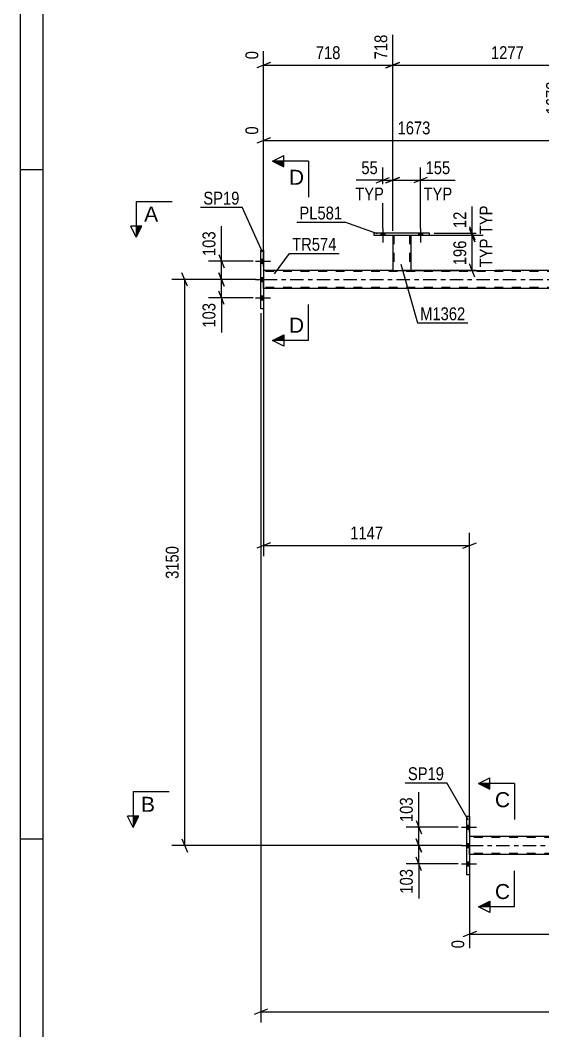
# Model space of a CAD drawing. Header units: millimetres. Extents: x 0 to 841, y 0 to 594.
# Drawn here: x 0 to 116.3, y 255.4 to 480.3 of the extents above; entities that cross this region are included whole.
import ezdxf

# ---------------------------------------------------------------- set-up
doc = ezdxf.new("R2010")
doc.units = ezdxf.units.MM
doc.linetypes.add('DXK_LINE_DOT2', pattern=[3.9198, 1.9599, -1.9599])
doc.linetypes.add('DXK_LINE_DOT3', pattern=[5.9187, 2.979, -0.9799, 0.9799, -0.9799])
doc.styles.add('Arial', font='ARIAL.TTF', dxfattribs={"height": 0.2})
doc.styles.add('Arial Narrow', font='ARIALN.TTF', dxfattribs={"height": 0.2})

# ---------------------------------------------------------------- blocks, each defined once
blk = doc.blocks.new('Unknown-122567994-1133')
at = {"color": 5, "linetype": 'Continuous'}
for p, q in [((0, 594), (0, 0)), ((5, 589), (5, 5)), ((5, 447), (0, 447)), ((5, 298), (0, 298))]:
    blk.add_line(p, q, dxfattribs=at)
blk = doc.blocks.new('Part-122567994-3992 - 3956')
at = {"color": 2, "linetype": 'Continuous'}
for p, q in [((53.55, 416.11), (53.55, 429.11)), ((53.55, 429.11), (54.19, 429.11)), ((54.19, 429.11), (54.19, 416.11)), ((54.19, 416.11), (53.55, 416.11))]:
    blk.add_line(p, q, dxfattribs=at)
blk = doc.blocks.new('Part-122567994-4221 - 3956')
at = {"color": 2, "linetype": 'Continuous'}
for p, q in [((99.41, 290.11), (99.41, 303.11)), ((99.41, 303.11), (100.05, 303.11)), ((100.05, 303.11), (100.05, 290.11)), ((100.05, 290.11), (99.41, 290.11))]:
    blk.add_line(p, q, dxfattribs=at)
blk = doc.blocks.new('Part-122567994-4393 - 3956')
at = {"color": 2, "linetype": 'Continuous'}
for p, q in [((78.72, 432.93), (78.72, 432.45)), ((91.12, 432.93), (78.72, 432.93)), ((78.72, 432.45), (91.12, 432.45)), ((91.12, 432.45), (91.12, 432.93))]:
    blk.add_line(p, q, dxfattribs=at)
blk = doc.blocks.new('Bolt-122567994-4385 - 3956')
at = {"linetype": 'Continuous'}
for points in [[(80.28, 432.45), (81.16, 432.45), (81.16, 432.93), (80.28, 432.93)], [(88.68, 432.45), (89.56, 432.45), (89.56, 432.93), (88.68, 432.93)]]:
    blk.add_hatch(color=1, dxfattribs=at).paths.add_polyline_path(points)
at = {"color": 1, "linetype": 'Continuous'}
for p, q in [((80.28, 432.93), (80.28, 432.45)), ((80.72, 433.93), (80.72, 430.81)), ((81.16, 432.93), (81.16, 432.45)), ((88.68, 432.93), (88.68, 432.45)), ((89.12, 433.93), (89.12, 430.81)), ((89.56, 432.93), (89.56, 432.45))]:
    blk.add_line(p, q, dxfattribs=at)
blk = doc.blocks.new('Part-122567994-4205 - 3956')
at = {"color": 2, "linetype": 'Continuous'}
for p, q in [((82.92, 424.61), (54.19, 424.61)), ((134, 424.61), (86.92, 424.61)), ((121.12, 420.61), (54.19, 420.61))]:
    blk.add_line(p, q, dxfattribs=at)
at = {"color": 7, "linetype": 'DXK_LINE_DOT2'}
for p, q in [((54.19, 420.61), (54.19, 424.61)), ((754.27, 424.37), (54.19, 424.37)), ((86.92, 424.61), (82.92, 424.61)), ((754.27, 420.85), (54.19, 420.85))]:
    blk.add_line(p, q, dxfattribs=at)
at = {"color": 7, "linetype": 'DXK_LINE_DOT3'}
blk.add_line((54.19, 422.61), (754.27, 422.61), dxfattribs=at)
blk = doc.blocks.new('Part-122567994-4226 - 3956')
at = {"color": 2, "linetype": 'Continuous'}
for p, q in [((165.52, 298.61), (100.05, 298.61)), ((245.91, 294.61), (100.05, 294.61))]:
    blk.add_line(p, q, dxfattribs=at)
at = {"color": 7, "linetype": 'DXK_LINE_DOT2'}
for p, q in [((100.05, 294.61), (100.05, 298.61)), ((781.08, 298.37), (100.05, 298.37)), ((781.08, 294.85), (100.05, 294.85))]:
    blk.add_line(p, q, dxfattribs=at)
at = {"color": 7, "linetype": 'DXK_LINE_DOT3'}
blk.add_line((100.05, 296.61), (781.08, 296.61), dxfattribs=at)
blk = doc.blocks.new('Bolt-122567994-4250 - 3956')
at = {"linetype": 'Continuous'}
for points in [[(54.19, 426.27), (54.19, 427.15), (53.55, 427.15), (53.55, 426.27)], [(54.19, 426.27), (54.19, 427.15), (53.55, 427.15), (53.55, 426.27)], [(54.19, 426.27), (54.19, 427.15), (53.55, 427.15), (53.55, 426.27)], [(54.19, 422.17), (54.19, 423.05), (53.55, 423.05), (53.55, 422.17)], [(54.19, 422.17), (54.19, 423.05), (53.55, 423.05), (53.55, 422.17)], [(54.19, 418.07), (54.19, 418.95), (53.55, 418.95), (53.55, 418.07)], [(54.19, 418.07), (54.19, 418.95), (53.55, 418.95), (53.55, 418.07)], [(54.19, 418.07), (54.19, 418.95), (53.55, 418.95), (53.55, 418.07)]]:
    blk.add_hatch(color=1, dxfattribs=at).paths.add_polyline_path(points)
at = {"color": 1, "linetype": 'Continuous'}
for p, q in [((52.39, 426.71), (55.71, 426.71)), ((52.39, 426.71), (55.71, 426.71)), ((52.39, 426.71), (55.71, 426.71)), ((53.55, 427.15), (54.19, 427.15)), ((53.55, 427.15), (54.19, 427.15)), ((53.55, 427.15), (54.19, 427.15)), ((53.55, 426.27), (54.19, 426.27)), ((53.55, 426.27), (54.19, 426.27)), ((53.55, 426.27), (54.19, 426.27)), ((53.55, 423.05), (54.19, 423.05)), ((53.55, 423.05), (54.19, 423.05)), ((52.39, 422.61), (55.71, 422.61)), ((52.39, 422.61), (55.71, 422.61)), ((53.55, 422.17), (54.19, 422.17)), ((53.55, 422.17), (54.19, 422.17)), ((52.39, 418.51), (55.71, 418.51)), ((52.39, 418.51), (55.71, 418.51)), ((52.39, 418.51), (55.71, 418.51)), ((53.55, 418.95), (54.19, 418.95)), ((53.55, 418.95), (54.19, 418.95)), ((53.55, 418.95), (54.19, 418.95)), ((53.55, 418.07), (54.19, 418.07)), ((53.55, 418.07), (54.19, 418.07)), ((53.55, 418.07), (54.19, 418.07))]:
    blk.add_line(p, q, dxfattribs=at)
blk = doc.blocks.new('Bolt-122567994-4251 - 3956')
at = {"linetype": 'Continuous'}
for points in [[(100.05, 300.27), (100.05, 301.15), (99.41, 301.15), (99.41, 300.27)], [(100.05, 300.27), (100.05, 301.15), (99.41, 301.15), (99.41, 300.27)], [(100.05, 300.27), (100.05, 301.15), (99.41, 301.15), (99.41, 300.27)], [(100.05, 296.17), (100.05, 297.05), (99.41, 297.05), (99.41, 296.17)], [(100.05, 296.17), (100.05, 297.05), (99.41, 297.05), (99.41, 296.17)], [(100.05, 292.07), (100.05, 292.95), (99.41, 292.95), (99.41, 292.07)], [(100.05, 292.07), (100.05, 292.95), (99.41, 292.95), (99.41, 292.07)], [(100.05, 292.07), (100.05, 292.95), (99.41, 292.95), (99.41, 292.07)]]:
    blk.add_hatch(color=1, dxfattribs=at).paths.add_polyline_path(points)
at = {"color": 1, "linetype": 'Continuous'}
for p, q in [((98.25, 300.71), (101.57, 300.71)), ((98.25, 300.71), (101.57, 300.71)), ((98.25, 300.71), (101.57, 300.71)), ((99.41, 301.15), (100.05, 301.15)), ((99.41, 301.15), (100.05, 301.15)), ((99.41, 301.15), (100.05, 301.15)), ((99.41, 300.27), (100.05, 300.27)), ((99.41, 300.27), (100.05, 300.27)), ((99.41, 300.27), (100.05, 300.27)), ((99.41, 297.05), (100.05, 297.05)), ((99.41, 297.05), (100.05, 297.05)), ((98.25, 296.61), (101.57, 296.61)), ((98.25, 296.61), (101.57, 296.61)), ((99.41, 296.17), (100.05, 296.17)), ((99.41, 296.17), (100.05, 296.17)), ((98.25, 292.51), (101.57, 292.51)), ((98.25, 292.51), (101.57, 292.51)), ((98.25, 292.51), (101.57, 292.51)), ((99.41, 292.95), (100.05, 292.95)), ((99.41, 292.95), (100.05, 292.95)), ((99.41, 292.95), (100.05, 292.95)), ((99.41, 292.07), (100.05, 292.07)), ((99.41, 292.07), (100.05, 292.07)), ((99.41, 292.07), (100.05, 292.07))]:
    blk.add_line(p, q, dxfattribs=at)
blk = doc.blocks.new('Part-122567994-4398 - 3956')
at = {"color": 7, "linetype": 'DXK_LINE_DOT2'}
for p, q in [((82.92, 432.46), (86.92, 432.46)), ((82.92, 432.45), (82.92, 432.46)), ((82.92, 432.46), (82.92, 432.45)), ((83.16, 432.46), (83.16, 424.61)), ((86.68, 432.46), (86.68, 424.61)), ((86.92, 432.46), (86.92, 432.45)), ((86.92, 432.45), (86.92, 432.46)), ((86.62, 424.61), (86.66, 424.61)), ((86.62, 424.61), (86.66, 424.61)), ((86.66, 424.61), (86.68, 424.61)), ((86.66, 424.61), (86.68, 424.61))]:
    blk.add_line(p, q, dxfattribs=at)
at = {"color": 2, "linetype": 'Continuous'}
for p, q in [((82.92, 432.45), (82.92, 424.61)), ((86.92, 432.45), (86.92, 424.61)), ((82.92, 424.61), (86.92, 424.61))]:
    blk.add_line(p, q, dxfattribs=at)
blk = doc.blocks.new('Bolt-122567994-4414 - 3956')
at = {"linetype": 'Continuous'}
for points in [[(80.28, 432.45), (81.16, 432.45), (81.16, 432.93), (80.28, 432.93)], [(88.68, 432.45), (89.56, 432.45), (89.56, 432.93), (88.68, 432.93)]]:
    blk.add_hatch(color=1, dxfattribs=at).paths.add_polyline_path(points)
at = {"color": 1, "linetype": 'Continuous'}
for p, q in [((80.28, 432.93), (80.28, 432.45)), ((80.72, 433.93), (80.72, 430.81)), ((81.16, 432.93), (81.16, 432.45)), ((88.68, 432.93), (88.68, 432.45)), ((89.12, 433.93), (89.12, 430.81)), ((89.56, 432.93), (89.56, 432.45))]:
    blk.add_line(p, q, dxfattribs=at)
blk = doc.blocks.new('StraightDimension-122567994-4955 - 3956')
at = {"color": 7, "linetype": 'Continuous'}
for p, q in [((88.14, 298.11), (89.34, 295.11)), ((97.48, 296.61), (85.89, 296.61)), ((88.74, 292.51), (88.74, 296.61)), ((97.48, 292.51), (85.89, 292.51)), ((89.34, 291.01), (88.14, 294.01))]:
    blk.add_line(p, q, dxfattribs=at)
at = {"color": 0}
blk.add_wipeout([(87.99, 291.99), (83.79, 291.99), (83.79, 285.3), (87.99, 285.3)], dxfattribs=at)
at = {"color": 7, "linetype": 'Continuous'}
blk.add_line((88.74, 292.51), (88.74, 284.78), dxfattribs=at)
blk.add_line((88.74, 292.51), (88.74, 284.78), dxfattribs=at)
at = {"color": 3, "style": 'Arial Narrow'}
blk.add_text('103', height=2.863, rotation=90.0002, dxfattribs=at).set_placement((87.39, 285.9))
blk = doc.blocks.new('StraightDimension-122567994-5138 - 3956')
at = {"color": 7, "linetype": 'Continuous'}
for p, q in [((82.92, 433.46), (82.92, 477.11)), ((54.19, 425.61), (54.19, 473.45)), ((55.69, 470.93), (52.69, 469.73)), ((54.19, 470.33), (82.92, 470.33)), ((81.42, 469.73), (84.42, 470.93))]:
    blk.add_line(p, q, dxfattribs=at)
at = {"color": 0, "linetype": 'Continuous'}
for points in [[(82.32, 477.71), (78.12, 477.71), (78.12, 471.03), (82.32, 471.03)], [(53.59, 474.05), (49.39, 474.05), (49.39, 471.03), (53.59, 471.03)]]:
    blk.add_wipeout(points, dxfattribs=at)
at = {"color": 0}
blk.add_wipeout([(71.9, 471.08), (71.9, 475.28), (65.21, 475.28), (65.21, 471.08)], dxfattribs=at)
at = {"color": 3, "linetype": 'Continuous', "style": 'Arial Narrow'}
for s, height, p in [('718', 2.863, (81.72, 471.63)), ('0', 2.86, (52.99, 471.63))]:
    blk.add_text(s, height=height, rotation=90.0002, dxfattribs=at).set_placement(p)
at = {"color": 3, "style": 'Arial Narrow'}
blk.add_text('718', height=2.863, dxfattribs=at).set_placement((65.81, 471.68))
blk = doc.blocks.new('StraightDimension-122567994-4568 - 3956')
at = {"color": 7, "linetype": 'Continuous'}
for p, q in [((80.72, 433.93), (80.72, 447.57)), ((82.92, 433.46), (82.92, 447.57)), ((79.22, 444.12), (82.22, 445.32)), ((80.72, 444.72), (82.92, 444.72)), ((84.42, 445.32), (81.42, 444.12))]:
    blk.add_line(p, q, dxfattribs=at)
at = {"color": 0}
blk.add_wipeout([(80.19, 445.47), (80.19, 449.67), (75.34, 449.67), (75.34, 445.47)], dxfattribs=at)
at = {"color": 7, "linetype": 'Continuous'}
blk.add_line((80.72, 444.72), (74.81, 444.72), dxfattribs=at)
at = {"color": 3, "style": 'Arial Narrow'}
blk.add_text('55', height=2.863, dxfattribs=at).set_placement((75.94, 446.07))
at = {"color": 0, "linetype": 'Continuous'}
blk.add_wipeout([(81.56, 439.62), (81.56, 443.82), (73.97, 443.82), (73.97, 439.62)], dxfattribs=at)
at = {"color": 7, "linetype": 'Continuous'}
blk.add_line((80.72, 444.72), (74.81, 444.72), dxfattribs=at)
at = {"color": 3, "linetype": 'Continuous', "style": 'Arial Narrow'}
blk.add_text('TYP', height=2.863, dxfattribs=at).set_placement((74.57, 440.22))
blk = doc.blocks.new('StraightDimension-122567994-4584 - 3956')
at = {"color": 7, "linetype": 'Continuous'}
for p, q in [((82.92, 433.46), (82.92, 447.57)), ((89.12, 433.93), (89.12, 447.57)), ((81.42, 444.12), (84.42, 445.32)), ((82.92, 444.72), (89.12, 444.72)), ((90.62, 445.32), (87.62, 444.12))]:
    blk.add_line(p, q, dxfattribs=at)
at = {"color": 0}
blk.add_wipeout([(96.33, 445.47), (96.33, 449.67), (89.64, 449.67), (89.64, 445.47)], dxfattribs=at)
at = {"color": 7, "linetype": 'Continuous'}
blk.add_line((89.12, 444.72), (96.85, 444.72), dxfattribs=at)
at = {"color": 3, "style": 'Arial Narrow'}
blk.add_text('155', height=2.863, dxfattribs=at).set_placement((90.24, 446.07))
at = {"color": 0, "linetype": 'Continuous'}
blk.add_wipeout([(96.78, 439.62), (96.78, 443.82), (89.19, 443.82), (89.19, 439.62)], dxfattribs=at)
at = {"color": 7, "linetype": 'Continuous'}
blk.add_line((89.12, 444.72), (96.85, 444.72), dxfattribs=at)
at = {"color": 3, "linetype": 'Continuous', "style": 'Arial Narrow'}
blk.add_text('TYP', height=2.863, dxfattribs=at).set_placement((89.79, 440.22))
blk = doc.blocks.new('StraightDimension-122567994-4724 - 3956')
at = {"color": 7, "linetype": 'Continuous'}
for p, q in [((121.12, 421.61), (121.12, 466.68)), ((54.19, 425.61), (54.19, 456.7)), ((55.69, 454.17), (52.69, 452.97)), ((54.19, 453.57), (121.12, 453.57)), ((119.62, 452.97), (122.62, 454.17))]:
    blk.add_line(p, q, dxfattribs=at)
at = {"color": 0, "linetype": 'Continuous'}
for points in [[(120.52, 467.28), (116.32, 467.28), (116.32, 458.77), (120.52, 458.77)], [(53.59, 457.3), (49.39, 457.3), (49.39, 454.27), (53.59, 454.27)]]:
    blk.add_wipeout(points, dxfattribs=at)
at = {"color": 0}
blk.add_wipeout([(91.91, 454.32), (91.91, 458.52), (83.4, 458.52), (83.4, 454.32)], dxfattribs=at)
at = {"color": 3, "linetype": 'Continuous', "style": 'Arial Narrow'}
for s, height, p in [('1673', 2.863, (119.92, 459.37)), ('0', 2.86, (52.99, 454.87))]:
    blk.add_text(s, height=height, rotation=90.0002, dxfattribs=at).set_placement(p)
at = {"color": 3, "style": 'Arial Narrow'}
blk.add_text('1673', height=2.863, dxfattribs=at).set_placement((84, 454.92))
blk = doc.blocks.new('StraightDimension-122567994-4976 - 3956')
at = {"color": 7, "linetype": 'Continuous'}
for p, q in [((44.2, 428.21), (45.4, 425.21)), ((51.89, 426.71), (41.95, 426.71)), ((44.8, 422.61), (44.8, 426.71)), ((45.4, 421.11), (44.2, 424.11)), ((51.89, 422.61), (41.95, 422.61))]:
    blk.add_line(p, q, dxfattribs=at)
at = {"color": 0}
blk.add_wipeout([(44.05, 433.92), (39.85, 433.92), (39.85, 427.24), (44.05, 427.24)], dxfattribs=at)
at = {"color": 7, "linetype": 'Continuous'}
blk.add_line((44.8, 426.71), (44.8, 434.45), dxfattribs=at)
blk.add_line((44.8, 426.71), (44.8, 434.45), dxfattribs=at)
at = {"color": 3, "style": 'Arial Narrow'}
blk.add_text('103', height=2.863, rotation=90.0002, dxfattribs=at).set_placement((43.45, 427.84))
blk = doc.blocks.new('StraightDimension-122567994-4945 - 3956')
at = {"color": 7, "linetype": 'Continuous'}
for p, q in [((88.14, 302.21), (89.34, 299.21)), ((97.48, 300.71), (85.89, 300.71)), ((88.74, 296.61), (88.74, 300.71)), ((89.34, 295.11), (88.14, 298.11)), ((97.48, 296.61), (85.89, 296.61))]:
    blk.add_line(p, q, dxfattribs=at)
at = {"color": 0}
blk.add_wipeout([(87.99, 307.92), (83.79, 307.92), (83.79, 301.24), (87.99, 301.24)], dxfattribs=at)
at = {"color": 7, "linetype": 'Continuous'}
blk.add_line((88.74, 300.71), (88.74, 308.45), dxfattribs=at)
blk.add_line((88.74, 300.71), (88.74, 308.45), dxfattribs=at)
at = {"color": 3, "style": 'Arial Narrow'}
blk.add_text('103', height=2.863, rotation=90.0002, dxfattribs=at).set_placement((87.39, 301.84))
blk = doc.blocks.new('StraightDimension-122567994-4966 - 3956')
at = {"color": 7, "linetype": 'Continuous'}
for p, q in [((44.2, 424.11), (45.4, 421.11)), ((51.89, 422.61), (41.95, 422.61)), ((44.8, 418.51), (44.8, 422.61)), ((51.89, 418.51), (41.95, 418.51)), ((45.4, 417.01), (44.2, 420.01))]:
    blk.add_line(p, q, dxfattribs=at)
at = {"color": 0}
blk.add_wipeout([(44.05, 417.99), (39.85, 417.99), (39.85, 411.3), (44.05, 411.3)], dxfattribs=at)
at = {"color": 7, "linetype": 'Continuous'}
blk.add_line((44.8, 418.51), (44.8, 410.78), dxfattribs=at)
blk.add_line((44.8, 418.51), (44.8, 410.78), dxfattribs=at)
at = {"color": 3, "style": 'Arial Narrow'}
blk.add_text('103', height=2.863, rotation=90.0002, dxfattribs=at).set_placement((43.45, 411.9))
blk = doc.blocks.new('StraightDimension-122567994-5128 - 3956')
at = {"color": 7, "linetype": 'Continuous'}
for p, q in [((82.92, 433.46), (82.92, 477.11)), ((134, 433.46), (134, 478.94)), ((84.42, 470.93), (81.42, 469.73)), ((82.92, 470.33), (134, 470.33)), ((132.5, 469.73), (135.5, 470.93))]:
    blk.add_line(p, q, dxfattribs=at)
at = {"color": 0, "linetype": 'Continuous'}
blk.add_wipeout([(133.4, 479.54), (129.2, 479.54), (129.2, 471.03), (133.4, 471.03)], dxfattribs=at)
at = {"color": 0}
blk.add_wipeout([(112.72, 471.08), (112.72, 475.28), (104.2, 475.28), (104.2, 471.08)], dxfattribs=at)
at = {"color": 3, "linetype": 'Continuous', "style": 'Arial Narrow'}
blk.add_text('1995', height=2.863, rotation=90.0002, dxfattribs=at).set_placement((132.8, 471.63))
at = {"color": 3, "style": 'Arial Narrow'}
blk.add_text('1277', height=2.863, dxfattribs=at).set_placement((104.8, 471.68))
blk = doc.blocks.new('StraightDimension-122567994-5149 - 3956')
at = {"color": 7, "linetype": 'Continuous'}
for p, q in [((100.03, 434.43), (101.23, 431.43)), ((87.92, 432.46), (103.03, 432.46)), ((92.12, 432.93), (103.03, 432.93)), ((101.23, 430.96), (100.03, 433.96)), ((100.63, 432.46), (100.63, 432.93))]:
    blk.add_line(p, q, dxfattribs=at)
at = {"color": 0}
blk.add_wipeout([(99.88, 438.31), (95.68, 438.31), (95.68, 433.46), (99.88, 433.46)], dxfattribs=at)
at = {"color": 7, "linetype": 'Continuous'}
blk.add_line((100.63, 432.93), (100.63, 438.84), dxfattribs=at)
at = {"color": 3, "style": 'Arial Narrow'}
blk.add_text('12', height=2.863, rotation=90.0002, dxfattribs=at).set_placement((99.28, 434.06))
at = {"color": 0, "linetype": 'Continuous'}
blk.add_wipeout([(105.73, 439.68), (101.53, 439.68), (101.53, 432.09), (105.73, 432.09)], dxfattribs=at)
at = {"color": 7, "linetype": 'Continuous'}
blk.add_line((100.63, 432.93), (100.63, 438.84), dxfattribs=at)
at = {"color": 3, "linetype": 'Continuous', "style": 'Arial Narrow'}
blk.add_text('TYP', height=2.863, rotation=90.0002, dxfattribs=at).set_placement((105.13, 432.69))
blk = doc.blocks.new('StraightDimension-122567994-5157 - 3956')
at = {"color": 7, "linetype": 'Continuous'}
for p, q in [((87.92, 432.46), (103.03, 432.46)), ((100.03, 433.96), (101.23, 430.96)), ((100.63, 424.61), (100.63, 432.46)), ((101.23, 423.11), (100.03, 426.11)), ((87.92, 424.61), (103.03, 424.61))]:
    blk.add_line(p, q, dxfattribs=at)
at = {"color": 0, "linetype": 'Continuous'}
blk.add_wipeout([(105.73, 432.33), (101.53, 432.33), (101.53, 424.74), (105.73, 424.74)], dxfattribs=at)
at = {"color": 0}
blk.add_wipeout([(99.88, 431.88), (95.68, 431.88), (95.68, 425.19), (99.88, 425.19)], dxfattribs=at)
at = {"color": 3, "style": 'Arial Narrow'}
blk.add_text('196', height=2.863, rotation=90.0002, dxfattribs=at).set_placement((99.28, 425.79))
at = {"color": 3, "linetype": 'Continuous', "style": 'Arial Narrow'}
blk.add_text('TYP', height=2.863, rotation=90.0002, dxfattribs=at).set_placement((105.13, 425.34))
blk = doc.blocks.new('StraightDimension-122567994-5168 - 3956')
at = {"color": 7, "linetype": 'Continuous'}
for p, q in [((54.19, 419.61), (54.19, 360.99)), ((100.05, 299.61), (100.05, 366.24)), ((55.69, 363.99), (52.69, 362.79)), ((54.19, 363.39), (100.05, 363.39)), ((98.55, 362.79), (101.55, 363.99))]:
    blk.add_line(p, q, dxfattribs=at)
at = {"color": 0}
blk.add_wipeout([(81.38, 364.14), (81.38, 368.34), (72.87, 368.34), (72.87, 364.14)], dxfattribs=at)
at = {"color": 3, "style": 'Arial Narrow'}
blk.add_text('1147', height=2.863, dxfattribs=at).set_placement((73.47, 364.74))
blk = doc.blocks.new('StraightDimension-122567994-5190 - 3956')
at = {"color": 7, "linetype": 'Continuous'}
for p, q in [((53.55, 415.11), (53.55, 257.2)), ((55.05, 260.2), (52.05, 259)), ((53.55, 259.6), (797.7, 259.6))]:
    blk.add_line(p, q, dxfattribs=at)
blk = doc.blocks.new('StraightDimension-122567994-5492 - 3956')
at = {"color": 7, "linetype": 'Continuous'}
for p, q in [((165.52, 297.61), (165.52, 268.25)), ((100.05, 293.61), (100.05, 273.73)), ((101.55, 277.46), (98.55, 276.26)), ((100.05, 276.86), (165.52, 276.86)), ((164.02, 276.26), (167.02, 277.46))]:
    blk.add_line(p, q, dxfattribs=at)
at = {"color": 0}
blk.add_wipeout([(137.04, 277.61), (137.04, 281.81), (128.53, 281.81), (128.53, 277.61)], dxfattribs=at)
at = {"color": 0, "linetype": 'Continuous'}
for points in [[(99.45, 276.16), (95.25, 276.16), (95.25, 273.13), (99.45, 273.13)], [(164.92, 276.16), (160.72, 276.16), (160.72, 267.65), (164.92, 267.65)]]:
    blk.add_wipeout(points, dxfattribs=at)
at = {"color": 3, "style": 'Arial Narrow'}
blk.add_text('1637', height=2.863, dxfattribs=at).set_placement((129.13, 278.21))
at = {"color": 3, "linetype": 'Continuous', "style": 'Arial Narrow'}
for s, height, p in [('0', 2.86, (98.85, 273.73)), ('1637', 2.863, (164.32, 268.25))]:
    blk.add_text(s, height=height, rotation=90.0002, dxfattribs=at).set_placement(p)
blk = doc.blocks.new('StraightDimension-122567994-5505 - 3956')
at = {"color": 7, "linetype": 'Continuous'}
for p, q in [((37.21, 421.11), (36.01, 424.11)), ((52.55, 422.61), (33.76, 422.61)), ((36.61, 296.61), (36.61, 422.61)), ((36.01, 298.11), (37.21, 295.11)), ((98.41, 296.61), (33.76, 296.61))]:
    blk.add_line(p, q, dxfattribs=at)
at = {"color": 0}
blk.add_wipeout([(35.86, 363.87), (31.66, 363.87), (31.66, 355.36), (35.86, 355.36)], dxfattribs=at)
at = {"color": 3, "style": 'Arial Narrow'}
blk.add_text('3150', height=2.863, rotation=90.0002, dxfattribs=at).set_placement((35.26, 355.96))
blk = doc.blocks.new('Mark-122567994-4201 - 3956')
at = {"color": 0}
blk.add_wipeout([(70.4, 429.02), (70.4, 432.02), (60.54, 432.02), (60.54, 429.02)], dxfattribs=at)
blk.add_wipeout([(70.4, 429.02), (70.4, 432.02), (60.54, 432.02), (60.54, 429.02)], dxfattribs=at)
at = {"color": 30, "linetype": 'Continuous'}
for p, q in [((56.6, 423.9), (59.94, 428.42)), ((59.94, 428.42), (71, 428.42))]:
    blk.add_line(p, q, dxfattribs=at)
at = {"color": 3, "style": 'Arial Narrow'}
blk.add_text('TR574', height=2.863, dxfattribs=at).set_placement((60.54, 429.02))
blk = doc.blocks.new('Mark-122567994-3988 - 3956')
at = {"color": 0}
blk.add_wipeout([(48.81, 439.29), (48.81, 442.29), (40.77, 442.29), (40.77, 439.29)], dxfattribs=at)
blk.add_wipeout([(48.81, 439.29), (48.81, 442.29), (40.77, 442.29), (40.77, 439.29)], dxfattribs=at)
at = {"color": 30, "linetype": 'Continuous'}
for p in [(40.17, 438.69), (53.91, 428.67)]:
    blk.add_line(p, (49.41, 438.69), dxfattribs=at)
at = {"color": 3, "style": 'Arial Narrow'}
blk.add_text('SP19', height=2.863, dxfattribs=at).set_placement((40.77, 439.29))
blk = doc.blocks.new('Mark-122567994-4217 - 3956')
at = {"color": 0}
blk.add_wipeout([(94.34, 311.16), (94.34, 314.16), (86.3, 314.16), (86.3, 311.16)], dxfattribs=at)
blk.add_wipeout([(94.34, 311.16), (94.34, 314.16), (86.3, 314.16), (86.3, 311.16)], dxfattribs=at)
at = {"color": 30, "linetype": 'Continuous'}
for p in [(85.7, 310.56), (99.73, 302.35)]:
    blk.add_line(p, (94.94, 310.56), dxfattribs=at)
at = {"color": 3, "style": 'Arial Narrow'}
blk.add_text('SP19', height=2.863, dxfattribs=at).set_placement((86.3, 311.16))
blk = doc.blocks.new('SectionMark-122567994-5550 - 3956')
at = {"color": 6, "linetype": 'Continuous'}
for p, q in [((25.14, 308.61), (25.14, 300.61)), ((25.14, 300.61), (23.89, 303.11))]:
    blk.add_line(p, q, dxfattribs=at)
at = {"color": 0, "linetype": 'Continuous'}
blk.add_wipeout([(30, 304.11), (30, 307.61), (26.89, 307.61), (26.89, 304.11)], dxfattribs=at)
at = {"linetype": 'Continuous'}
blk.add_hatch(color=6, dxfattribs=at).paths.add_polyline_path([(25.14, 303.11), (26.39, 303.11), (25.14, 300.61)])
at = {"color": 6, "linetype": 'Continuous'}
for p, q in [((25.14, 308.61), (33.14, 308.61)), ((26.39, 303.11), (23.89, 303.11)), ((25.14, 300.61), (26.39, 303.11))]:
    blk.add_line(p, q, dxfattribs=at)
at = {"color": 3, "linetype": 'Continuous', "style": 'Arial'}
blk.add_text('B', height=3.34, dxfattribs=at).set_placement((26.89, 304.11))
blk = doc.blocks.new('SectionMark-122567994-5548 - 3956')
at = {"linetype": 'Continuous'}
for points in [[(104.55, 310.39), (104.55, 309.14), (102.05, 310.39)], [(104.55, 284.2), (104.55, 282.95), (102.05, 282.95)]]:
    blk.add_hatch(color=6, dxfattribs=at).paths.add_polyline_path(points)
at = {"color": 6, "linetype": 'Continuous'}
for p, q in [((102.05, 310.39), (104.55, 311.64)), ((104.55, 309.14), (104.55, 311.64)), ((110.05, 310.39), (102.05, 310.39)), ((102.05, 310.39), (104.55, 309.14)), ((102.05, 282.95), (104.55, 284.2)), ((104.55, 284.2), (104.55, 281.7)), ((110.05, 282.95), (102.05, 282.95)), ((104.55, 281.7), (102.05, 282.95))]:
    blk.add_line(p, q, dxfattribs=at)
at = {"color": 0, "linetype": 'Continuous'}
for points in [[(109.05, 305.14), (109.05, 308.64), (105.68, 308.64), (105.68, 305.14)], [(109.05, 284.7), (109.05, 288.2), (105.68, 288.2), (105.68, 284.7)]]:
    blk.add_wipeout(points, dxfattribs=at)
at = {"color": 6, "linetype": 'Continuous'}
for p, q in [((110.05, 310.39), (110.05, 302.39)), ((110.05, 282.95), (110.05, 290.95))]:
    blk.add_line(p, q, dxfattribs=at)
at = {"color": 3, "linetype": 'Continuous', "style": 'Arial'}
for p in [(105.68, 305.14), (105.68, 284.7)]:
    blk.add_text('C', height=3.34, dxfattribs=at).set_placement(p)
blk = doc.blocks.new('Mark-122567994-4389 - 3956')
at = {"color": 0}
blk.add_wipeout([(71.67, 435.98), (71.67, 438.98), (62.16, 438.98), (62.16, 435.98)], dxfattribs=at)
blk.add_wipeout([(71.67, 435.98), (71.67, 438.98), (62.16, 438.98), (62.16, 435.98)], dxfattribs=at)
at = {"color": 30, "linetype": 'Continuous'}
for p in [(61.56, 435.38), (79.57, 432.74)]:
    blk.add_line(p, (72.27, 435.38), dxfattribs=at)
at = {"color": 3, "style": 'Arial Narrow'}
blk.add_text('PL581', height=2.863, dxfattribs=at).set_placement((62.16, 435.98))
blk = doc.blocks.new('Mark-122567994-4394 - 3956')
at = {"color": 0}
blk.add_wipeout([(99.08, 413.55), (99.08, 416.55), (89.03, 416.55), (89.03, 413.55)], dxfattribs=at)
blk.add_wipeout([(99.08, 413.55), (99.08, 416.55), (89.03, 416.55), (89.03, 413.55)], dxfattribs=at)
at = {"color": 30, "linetype": 'Continuous'}
for p, q in [((84.73, 426.06), (88.43, 412.95)), ((88.43, 412.95), (99.68, 412.95))]:
    blk.add_line(p, q, dxfattribs=at)
at = {"color": 3, "style": 'Arial Narrow'}
blk.add_text('M1362', height=2.863, dxfattribs=at).set_placement((89.03, 413.55))
blk = doc.blocks.new('SectionMark-122567994-5540 - 3956')
at = {"linetype": 'Continuous'}
for points in [[(58.69, 448.94), (58.69, 447.69), (56.19, 448.94)], [(58.69, 410.26), (58.69, 409.01), (56.19, 409.01)]]:
    blk.add_hatch(color=6, dxfattribs=at).paths.add_polyline_path(points)
at = {"color": 6, "linetype": 'Continuous'}
for p, q in [((56.19, 448.94), (58.69, 450.19)), ((58.69, 447.69), (58.69, 450.19)), ((64.19, 448.94), (56.19, 448.94)), ((56.19, 448.94), (58.69, 447.69)), ((56.19, 409.01), (58.69, 410.26)), ((58.69, 410.26), (58.69, 407.76)), ((64.19, 409.01), (56.19, 409.01)), ((58.69, 407.76), (56.19, 409.01))]:
    blk.add_line(p, q, dxfattribs=at)
at = {"color": 0, "linetype": 'Continuous'}
for points in [[(63.19, 443.69), (63.19, 447.19), (59.82, 447.19), (59.82, 443.69)], [(63.19, 410.76), (63.19, 414.26), (59.82, 414.26), (59.82, 410.76)]]:
    blk.add_wipeout(points, dxfattribs=at)
at = {"color": 6, "linetype": 'Continuous'}
for p, q in [((64.19, 448.94), (64.19, 440.94)), ((64.19, 409.01), (64.19, 417.01))]:
    blk.add_line(p, q, dxfattribs=at)
at = {"color": 3, "linetype": 'Continuous', "style": 'Arial'}
for p in [(59.82, 443.69), (59.82, 410.76)]:
    blk.add_text('D', height=3.34, dxfattribs=at).set_placement(p)
blk = doc.blocks.new('SectionMark-122567994-5544 - 3956')
at = {"color": 6, "linetype": 'Continuous'}
for p, q in [((25.84, 440.01), (25.84, 432.01)), ((25.84, 432.01), (24.59, 434.51))]:
    blk.add_line(p, q, dxfattribs=at)
at = {"color": 0, "linetype": 'Continuous'}
blk.add_wipeout([(30.7, 435.51), (30.7, 439.01), (27.59, 439.01), (27.59, 435.51)], dxfattribs=at)
at = {"linetype": 'Continuous'}
blk.add_hatch(color=6, dxfattribs=at).paths.add_polyline_path([(25.84, 434.51), (27.09, 434.51), (25.84, 432.01)])
at = {"color": 6, "linetype": 'Continuous'}
for p, q in [((25.84, 440.01), (33.84, 440.01)), ((27.09, 434.51), (24.59, 434.51)), ((25.84, 432.01), (27.09, 434.51))]:
    blk.add_line(p, q, dxfattribs=at)
at = {"color": 3, "linetype": 'Continuous', "style": 'Arial'}
blk.add_text('A', height=3.34, dxfattribs=at).set_placement((27.59, 435.51))

msp = doc.modelspace()

# ---------------------------------------------------------------- block references
for name in ['Unknown-122567994-1133', 'Part-122567994-4393 - 3956', 'Bolt-122567994-4385 - 3956', 'Bolt-122567994-4414 - 3956', 'Part-122567994-4398 - 3956', 'Part-122567994-3992 - 3956', 'Bolt-122567994-4250 - 3956', 'Part-122567994-4205 - 3956', 'Part-122567994-4221 - 3956', 'Bolt-122567994-4251 - 3956', 'Part-122567994-4226 - 3956']:
    msp.add_blockref(name, (0, 0))

# ---------------------------------------------------------------- next in the draw order: block references
for name in ['StraightDimension-122567994-5138 - 3956', 'StraightDimension-122567994-4955 - 3956']:
    msp.add_blockref(name, (0, 0))

# ---------------------------------------------------------------- next in the draw order: block references
for name in ['StraightDimension-122567994-4568 - 3956', 'StraightDimension-122567994-4945 - 3956']:
    msp.add_blockref(name, (0, 0))

# ---------------------------------------------------------------- next in the draw order: block references
msp.add_blockref('StraightDimension-122567994-4584 - 3956', (0, 0))

# ---------------------------------------------------------------- next in the draw order: block references
msp.add_blockref('StraightDimension-122567994-4724 - 3956', (0, 0))

# ---------------------------------------------------------------- next in the draw order: block references
for name in ['StraightDimension-122567994-5128 - 3956', 'StraightDimension-122567994-4976 - 3956']:
    msp.add_blockref(name, (0, 0))

# ---------------------------------------------------------------- next in the draw order: block references
for name in ['Mark-122567994-3988 - 3956', 'StraightDimension-122567994-5149 - 3956', 'StraightDimension-122567994-4966 - 3956']:
    msp.add_blockref(name, (0, 0))

# ---------------------------------------------------------------- next in the draw order: block references
for name in ['StraightDimension-122567994-5157 - 3956', 'StraightDimension-122567994-5168 - 3956']:
    msp.add_blockref(name, (0, 0))

# ---------------------------------------------------------------- next in the draw order: block references
msp.add_blockref('StraightDimension-122567994-5190 - 3956', (0, 0))

# ---------------------------------------------------------------- next in the draw order: block references
msp.add_blockref('StraightDimension-122567994-5492 - 3956', (0, 0))

# ---------------------------------------------------------------- next in the draw order: block references
msp.add_blockref('StraightDimension-122567994-5505 - 3956', (0, 0))

# ---------------------------------------------------------------- next in the draw order: block references
for name in ['Mark-122567994-4201 - 3956', 'Mark-122567994-4394 - 3956', 'Mark-122567994-4217 - 3956']:
    msp.add_blockref(name, (0, 0))

# ---------------------------------------------------------------- next in the draw order: block references
for name in ['Mark-122567994-4389 - 3956', 'SectionMark-122567994-5550 - 3956']:
    msp.add_blockref(name, (0, 0))

# ---------------------------------------------------------------- next in the draw order: block references
for name in ['SectionMark-122567994-5540 - 3956', 'SectionMark-122567994-5548 - 3956']:
    msp.add_blockref(name, (0, 0))

# ---------------------------------------------------------------- next in the draw order: block references
msp.add_blockref('SectionMark-122567994-5544 - 3956', (0, 0))

doc.saveas('drawing.dxf')
